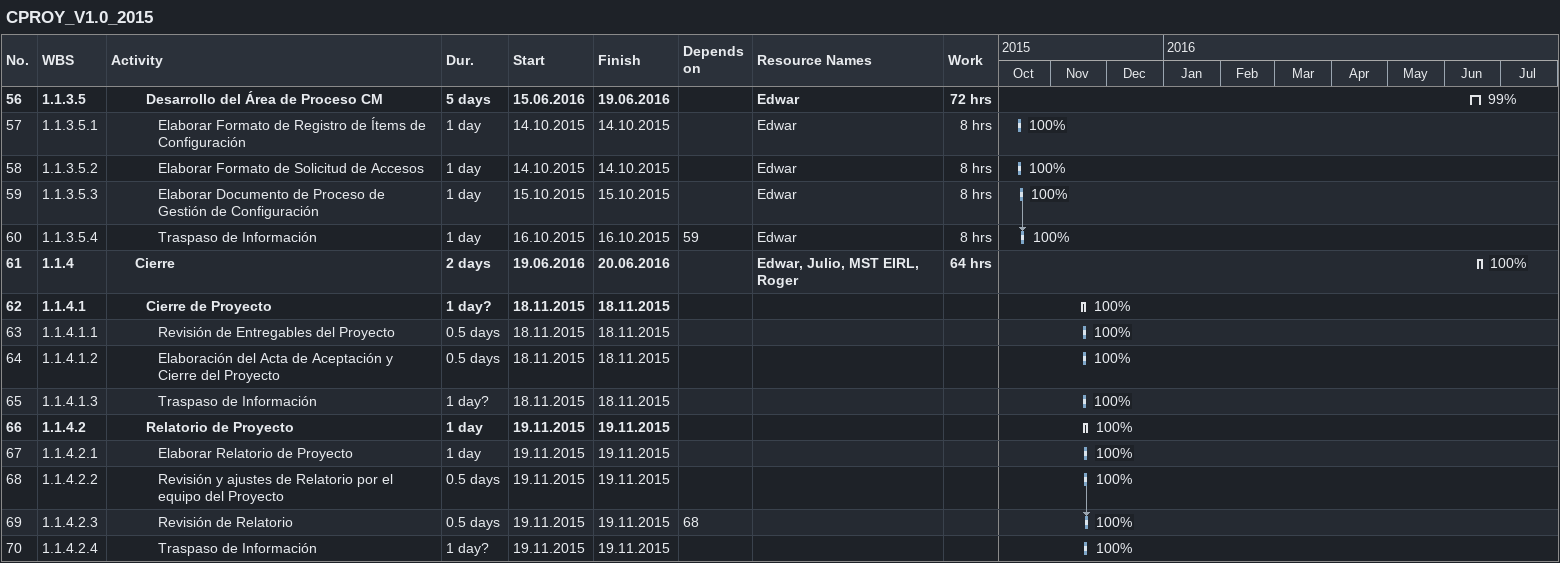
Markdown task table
CPROY_V1.0_2015

| ID | WBS | Task | Duration | Start | Finish | Predecessors | Resources | % complete | Work (h) |
|---|---|---|---|---|---|---|---|---|---|
| 56 | 1.1.3.5 | **Desarrollo del Área de Proceso CM** | 5d | 2016-06-15 | 2016-06-19 |  | Edwar | 99 | 72 |
| 57 | 1.1.3.5.1 | Elaborar Formato de Registro de Ítems de Configuración | 1d | 2015-10-14 | 2015-10-14 |  | Edwar | 100 | 8 |
| 58 | 1.1.3.5.2 | Elaborar Formato de Solicitud de Accesos | 1d | 2015-10-14 | 2015-10-14 |  | Edwar | 100 | 8 |
| 59 | 1.1.3.5.3 | Elaborar Documento de Proceso de Gestión de Configuración | 1d | 2015-10-15 | 2015-10-15 |  | Edwar | 100 | 8 |
| 60 | 1.1.3.5.4 | Traspaso de Información | 1d | 2015-10-16 | 2015-10-16 | 59 | Edwar | 100 | 8 |
| 61 | 1.1.4 | **Cierre** | 2d | 2016-06-19 | 2016-06-20 |  | Edwar, Julio, MST EIRL, Roger | 100 | 64 |
| 62 | 1.1.4.1 | **Cierre de Proyecto** | 1d? | 2015-11-18 | 2015-11-18 |  |  | 100 |  |
| 63 | 1.1.4.1.1 | Revisión de Entregables del Proyecto | 0.5d | 2015-11-18 | 2015-11-18 |  |  | 100 |  |
| 64 | 1.1.4.1.2 | Elaboración del Acta de Aceptación y Cierre del Proyecto | 0.5d | 2015-11-18 | 2015-11-18 |  |  | 100 |  |
| 65 | 1.1.4.1.3 | Traspaso de Información | 1d? | 2015-11-18 | 2015-11-18 |  |  | 100 |  |
| 66 | 1.1.4.2 | **Relatorio de Proyecto** | 1d | 2015-11-19 | 2015-11-19 |  |  | 100 |  |
| 67 | 1.1.4.2.1 | Elaborar Relatorio de Proyecto | 1d | 2015-11-19 | 2015-11-19 |  |  | 100 |  |
| 68 | 1.1.4.2.2 | Revisión y ajustes de Relatorio por el equipo del Proyecto | 0.5d | 2015-11-19 | 2015-11-19 |  |  | 100 |  |
| 69 | 1.1.4.2.3 | Revisión de Relatorio | 0.5d | 2015-11-19 | 2015-11-19 | 68 |  | 100 |  |
| 70 | 1.1.4.2.4 | Traspaso de Información | 1d? | 2015-11-19 | 2015-11-19 |  |  | 100 |  |
